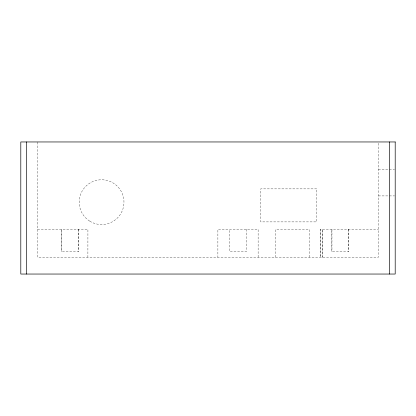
<?xml version="1.0" encoding="UTF-8"?>
<svg xmlns="http://www.w3.org/2000/svg" width="416" height="416" viewBox="0 0 416 416"><rect width="100%" height="100%" fill="white"/><g stroke="black" fill="none" stroke-linecap="round" stroke-linejoin="round"><path stroke-width="0.31" stroke-dasharray="2.08 1.56" d="M378.409 169.608L388.742 169.608M389.386 169.608L394.555 169.608M378.409 195.91L388.742 195.91M389.386 195.91L394.555 195.91M37.591 229.268L87.922 229.268L87.89 257.249M320.382 229.268L320.382 257.249L320.351 229.268L378.409 229.268M378.409 143.255L378.409 257.249L37.591 257.249L37.591 141.96M348.748 229.268L348.748 251.654L331.791 251.654L331.791 229.268M348.582 229.268L348.582 251.654M331.963 229.268L331.963 251.654M309.208 257.249L309.208 229.268L275.808 229.268L275.808 257.249M258.133 257.249L258.133 229.268L217.88 229.268L217.88 257.249M246.381 229.268L246.381 251.654L229.632 251.654L229.632 229.268M78.53 229.268L78.53 251.654L61.755 251.654L61.755 229.268M78.452 229.268L78.452 251.654M61.802 229.268L61.802 251.654M316.685 188.869L260.723 188.869L260.723 221.889L316.685 221.889L316.685 188.869M322.286 257.249L322.286 229.268L322.28 257.249M89.794 221.187A22.386 22.386 0 0 0 123.968 202.868A22.386 22.386 0 0 0 91.016 182.432A22.386 22.386 0 0 0 89.794 221.187"/><path stroke-width="0.62" d="M389.605 141.96L389.605 274.04M26.395 141.96L26.395 274.04M395.2 141.96L20.8 141.96L20.8 274.04L395.2 274.04L395.2 141.96"/></g></svg>
